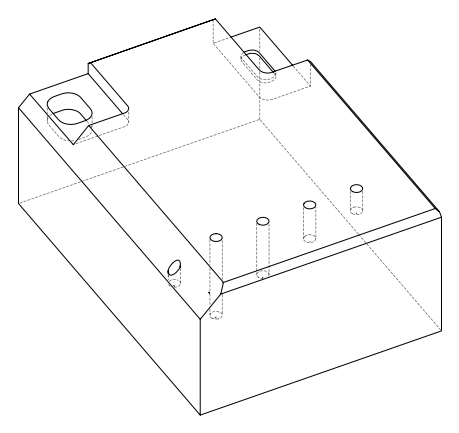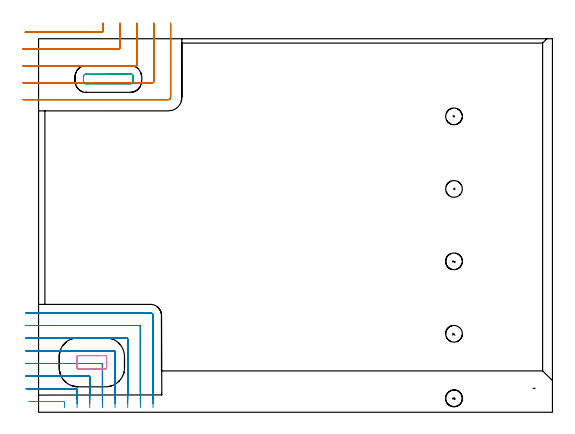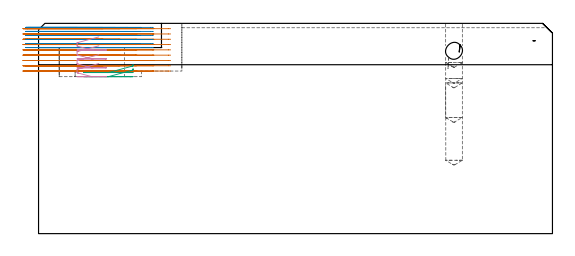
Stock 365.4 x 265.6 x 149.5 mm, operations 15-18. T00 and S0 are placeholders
(PLAN: 18 operations, 5 tool changes, 64 min)
(1 SPOT_DRILL | STEP1POCKET | NXT0321_9005460120000 | 0.03 min | 1430 mm3)
(2 SPOT_DRILL_1 | STEP1POCKET_1 | NXT0321_9005460120000 | 0.03 min | 1 mm3)
(3 SPOT_DRILL_2 | STEP1POCKET_2 | NXT0321_9005460120000 | 0.03 min | 1 mm3)
(4 SPOT_DRILL_3 | STEP1POCKET_3 | NXT0321_9005460120000 | 0.03 min | 2 mm3)
(5 SPOT_DRILL_4 | STEP1POCKET_4 | NXT0321_9005460120000 | 0.03 min | 1 mm3)
(6 DRILL_BLIND_HOLE_INTO_CENTER | STEP1POCKET | UGT0301_514 | 0.13 min | 3064 mm3)
(7 DRILL_BLIND_HOLE_INTO_CENTER_1 | STEP1POCKET_1 | UGT0301_514 | 0.41 min | 10924 mm3)
(8 DRILL_BLIND_HOLE_INTO_CENTER_2 | STEP1POCKET_2 | UGT0301_514 | 0.29 min | 7552 mm3)
(9 DRILL_BLIND_HOLE_INTO_CENTER_3 | STEP1POCKET_3 | UGT0301_514 | 0.19 min | 4826 mm3)
(10 DRILL_BLIND_HOLE_INTO_CENTER_4 | STEP1POCKET_4 | UGT0301_514 | 0.14 min | 3215 mm3)
(11 AREA_MILL | FG_CHAMFER_SURFACE | UGT0205_001 | 4.27 min | 1269 mm3)
(12 AREA_MILL_1 | FG_CHAMFER_SURFACE_1 | UGT0205_001 | 28.14 min | 152665 mm3)
(13 AREA_MILL_2 | FG_CHAMFER_SURFACE_2 | UGT0205_001 | 2.37 min | 1456 mm3)
(14 AREA_MILL_3 | FG_CHAMFER_SURFACE_3 | UGT0205_001 | 5.93 min | 5821 mm3)
(15 MILL_CORNER_NOTCH_RECTANGULAR | CORNER_NOTCH_RECTANGULAR | NXT0201_012 | Follow Part, ap 4, ae 75% | 11.13 min | 176523 mm3)
(16 MILL_CORNER_NOTCH_RECTANGULAR_1 | CORNER_NOTCH_RECTANGULAR_1 | NXT0201_011 | Follow Part, ap 3, ae 75% | 9.27 min | 86843 mm3)
(17 MILL_RECTANGULAR_POCKET | POCKET_RECTANGULAR_STRAIGHT | NXT0201_011 | Follow Part, ap 3, ae 75% | 0.52 min | 3385 mm3)
(18 MILL_RECTANGULAR_POCKET_1 | POCKET_RECTANGULAR_STRAIGHT_1 | UGT0201_109 | Follow Part, ap 6.35, ae 75% | 1.07 min | 30292 mm3)
(TOOL NXT0321_9005460120000 | NC Spot Drill, 142deg, 12mm, Carbide, Uncoated | D12 PA142 FL30 Z2)
(TOOL UGT0301_514 | Carbide Drill 11.9 mm | D11.9 PA118 FL101 Z2)
(TOOL UGT0205_001 | Chamfer Mill 20 x 3 x 45 deg. | D20 FL50 Z2)
(TOOL NXT0201_012 | ENDMILL 16mm [2P460-1600-NA 1630] | D16 FL38 Z6)
(TOOL NXT0201_011 | ENDMILL 12mm [2P460-1200-NA 1630] | D12 FL38 Z6)
(TOOL UGT0201_109 | End Mill 25.4 mm | D25.4 FL25 Z2)
(OP 15 MILL_CORNER_NOTCH_RECTANGULAR)
G17 G21 G94 G90
T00 M6
G54
G17 G0 G90 X-9.474 Y270.3 S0 M3
G43 Z159.5 H1
Z145.733
G94 G1 X-6.474 F250.
X45.105 F500.
G3 X45.9 Y271.095 R0.8
G1 Y273.6
Y276.6 F250.
G0 Z159.5
X-11. Y258.3
Z145.733
G1 X-8.
X57.105 F500.
G3 X57.9 Y259.095 R0.8
G1 Y273.6
Y276.6 F250.
G0 Z159.5
X-11. Y246.3
Z145.733
G1 X-8.
X69.104 F500.
G3 X69.9 Y247.096 R0.8
G1 Y273.6
Y276.6 F250.
G0 Z159.5
X-11. Y234.3
Z145.733
G1 X-8.
X81.104 F500.
G3 X81.9 Y235.096 R0.8
G1 Y273.6
Y276.6 F250.
G0 Z159.5
X-11. Y222.3
Z145.733
G1 X-8.
X92.3 F500.
G3 X93.9 Y223.9 R1.6
G1 Y273.6
Y276.6 F250.
G0 Z159.5
X-9.474 Y270.3
Z141.967
G1 X-6.474
X45.105 F500.
G3 X45.9 Y271.095 R0.8
G1 Y273.6
Y276.6 F250.
G0 Z159.5
X-11. Y258.3
Z141.967
G1 X-8.
X57.105 F500.
G3 X57.9 Y259.095 R0.8
G1 Y273.6
Y276.6 F250.
G0 Z159.5
X-11. Y246.3
Z141.967
G1 X-8.
X69.104 F500.
G3 X69.9 Y247.096 R0.8
G1 Y273.6
Y276.6 F250.
G0 Z159.5
X-11. Y234.3
Z141.967
G1 X-8.
X81.104 F500.
G3 X81.9 Y235.096 R0.8
G1 Y273.6
Y276.6 F250.
G0 Z159.5
X-11. Y222.3
Z141.967
G1 X-8.
X92.3 F500.
G3 X93.9 Y223.9 R1.6
G1 Y273.6
Y276.6 F250.
G0 Z159.5
X-9.474 Y270.3
Z138.2
G1 X-6.474
X45.105 F500.
G3 X45.9 Y271.095 R0.8
G1 Y273.6
Y276.6 F250.
G0 Z159.5
X-11. Y258.3
Z138.2
G1 X-8.
X57.105 F500.
G3 X57.9 Y259.095 R0.8
G1 Y273.6
Y276.6 F250.
G0 Z159.5
X-11. Y246.3
Z138.2
G1 X-8.
X69.104 F500.
G3 X69.9 Y247.096 R0.8
G1 Y273.6
Y276.6 F250.
G0 Z159.5
X-11. Y234.3
Z138.2
G1 X-8.
X81.104 F500.
G3 X81.9 Y235.096 R0.8
G1 Y273.6
Y276.6 F250.
G0 Z159.5
X-11. Y222.3
Z138.2
G1 X-8.
X92.3 F500.
G3 X93.9 Y223.9 R1.6
G1 Y273.6
Y276.6 F250.
G0 Z159.5
X-9.474 Y270.3
Z134.433
G1 X-6.474
X45.105 F500.
G3 X45.9 Y271.095 R0.8
G1 Y273.6
Y276.6 F250.
G0 Z159.5
X-11. Y258.3
Z134.433
G1 X-8.
X57.105 F500.
G3 X57.9 Y259.095 R0.8
G1 Y273.6
Y276.6 F250.
G0 Z159.5
X-11. Y246.3
Z134.433
G1 X-8.
X69.104 F500.
G3 X69.9 Y247.096 R0.8
G1 Y273.6
Y276.6 F250.
G0 Z159.5
X-11. Y234.3
Z134.433
G1 X-8.
X81.104 F500.
G3 X81.9 Y235.096 R0.8
G1 Y273.6
Y276.6 F250.
G0 Z159.5
X-11. Y222.3
Z134.433
G1 X-8.
X92.3 F500.
G3 X93.9 Y223.9 R1.6
G1 Y273.6
Y276.6 F250.
G0 Z159.5
X-9.474 Y270.3
Z130.667
G1 X-6.474
X45.105 F500.
G3 X45.9 Y271.095 R0.8
G1 Y273.6
Y276.6 F250.
G0 Z159.5
X-11. Y258.3
Z130.667
G1 X-8.
X57.105 F500.
G3 X57.9 Y259.095 R0.8
G1 Y273.6
Y276.6 F250.
G0 Z159.5
X-11. Y246.3
Z130.667
G1 X-8.
X69.104 F500.
G3 X69.9 Y247.096 R0.8
G1 Y273.6
Y276.6 F250.
G0 Z159.5
X-11. Y234.3
Z130.667
G1 X-8.
X81.104 F500.
G3 X81.9 Y235.096 R0.8
G1 Y273.6
Y276.6 F250.
G0 Z159.5
X-11. Y222.3
Z130.667
G1 X-8.
X92.3 F500.
G3 X93.9 Y223.9 R1.6
G1 Y273.6
Y276.6 F250.
G0 Z159.5
X-9.474 Y270.3
Z126.9
G1 X-6.474
X45.105 F500.
G3 X45.9 Y271.095 R0.8
G1 Y273.6
Y276.6 F250.
G0 Z159.5
X-11. Y258.3
Z126.9
G1 X-8.
X57.105 F500.
G3 X57.9 Y259.095 R0.8
G1 Y273.6
Y276.6 F250.
G0 Z159.5
X-11. Y246.3
Z126.9
G1 X-8.
X69.104 F500.
G3 X69.9 Y247.096 R0.8
G1 Y273.6
Y276.6 F250.
G0 Z159.5
X-11. Y234.3
Z126.9
G1 X-8.
X81.104 F500.
G3 X81.9 Y235.096 R0.8
G1 Y273.6
Y276.6 F250.
G0 Z159.5
X-11. Y222.3
Z126.9
G1 X-8.
X92.3 F500.
G3 X93.9 Y223.9 R1.6
G1 Y273.6
Y276.6 F250.
G0 Z159.5
X-9.474 Y270.3
Z123.133
G1 X-6.474
X45.105 F500.
G3 X45.9 Y271.095 R0.8
G1 Y273.6
Y276.6 F250.
G0 Z159.5
X-11. Y258.3
Z123.133
G1 X-8.
X57.105 F500.
G3 X57.9 Y259.095 R0.8
G1 Y273.6
Y276.6 F250.
G0 Z159.5
X-11. Y246.3
Z123.133
G1 X-8.
X69.104 F500.
G3 X69.9 Y247.096 R0.8
G1 Y273.6
Y276.6 F250.
G0 Z159.5
X-11. Y234.3
Z123.133
G1 X-8.
X81.104 F500.
G3 X81.9 Y235.096 R0.8
G1 Y273.6
Y276.6 F250.
G0 Z159.5
X-11. Y222.3
Z123.133
G1 X-8.
X92.3 F500.
G3 X93.9 Y223.9 R1.6
G1 Y273.6
Y276.6 F250.
G0 Z159.5
X-9.474 Y270.3
Z119.367
G1 X-6.474
X45.105 F500.
G3 X45.9 Y271.095 R0.8
G1 Y273.6
Y276.6 F250.
G0 Z159.5
X-11. Y258.3
Z119.367
G1 X-8.
X57.105 F500.
G3 X57.9 Y259.095 R0.8
G1 Y273.6
Y276.6 F250.
G0 Z159.5
X-11. Y246.3
Z119.367
G1 X-8.
X69.104 F500.
G3 X69.9 Y247.096 R0.8
G1 Y273.6
Y276.6 F250.
G0 Z159.5
X-11. Y234.3
Z119.367
G1 X-8.
X81.104 F500.
G3 X81.9 Y235.096 R0.8
G1 Y273.6
Y276.6 F250.
G0 Z159.5
X-11. Y222.3
Z119.367
G1 X-8.
X92.3 F500.
G3 X93.9 Y223.9 R1.6
G1 Y273.6
Y276.6 F250.
G0 Z159.5
X-9.474 Y270.3
Z115.6
G1 X-6.474
X45.105 F500.
G3 X45.9 Y271.095 R0.8
G1 Y273.6
Y276.6 F250.
G0 Z159.5
X-11. Y258.3
Z115.6
G1 X-8.
X57.105 F500.
G3 X57.9 Y259.095 R0.8
G1 Y273.6
Y276.6 F250.
G0 Z159.5
X-11. Y246.3
Z115.6
G1 X-8.
X69.104 F500.
G3 X69.9 Y247.096 R0.8
G1 Y273.6
Y276.6 F250.
G0 Z159.5
X-11. Y234.3
Z115.6
G1 X-8.
X81.104 F500.
G3 X81.9 Y235.096 R0.8
G1 Y273.6
Y276.6 F250.
G0 Z159.5
X-11. Y222.3
Z115.6
G1 X-8.
X92.3 F500.
G3 X93.9 Y223.9 R1.6
G1 Y273.6
Y276.6 F250.
G0 Z159.5
M5
M2
(OP 16 MILL_CORNER_NOTCH_RECTANGULAR_1)
G17 G21 G94 G90
T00 M6
G54
G17 G0 G90 X27.455 Y11.7 S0 M3
G43 Z159.5 H1
Z146.633
G94 G1 X27.407 Y14.7 F250.
G2 X27.4 Y15.564 R54. F500.
G1 Y16.105
G3 X26.805 Y16.7 R0.6
G1 X-4.472
X-7.472 F250.
G0 Z159.5
X36.466 Y11.701
Z146.633
G1 X36.408 Y14.7
G2 X36.4 Y15.564 R45. F500.
G1 Y25.104
G3 X35.804 Y25.7 R0.6
G1 X-6.
X-9. F250.
G0 Z159.5
X45.482 Y11.701
Z146.633
G1 X45.41 Y14.7
G2 X45.4 Y15.564 R36. F500.
G1 Y34.104
G3 X44.804 Y34.7 R0.6
G1 X-6.
X-9. F250.
G0 Z159.5
X54.51 Y11.702
Z146.633
G1 X54.414 Y14.7
G2 X54.4 Y15.564 R27. F500.
G1 Y43.104
G3 X53.804 Y43.7 R0.6
G1 X-6.
X-9. F250.
G0 Z159.5
X63.565 Y11.703
Z146.633
G1 X63.421 Y14.7
G2 X63.4 Y15.564 R18. F500.
G1 Y52.104
G3 X62.804 Y52.7 R0.6
G1 X-6.
X-9. F250.
G0 Z159.5
X72.73 Y11.714
Z146.633
G1 X72.442 Y14.7
G2 X72.4 Y15.564 R9. F500.
G1 Y61.103
G3 X71.803 Y61.7 R0.6
G1 X-6.
X-9. F250.
G0 Z159.5
X81.4 Y12.564
Z146.633
G1 Y15.564
Y68.9 F500.
G3 X79.6 Y70.7 R1.8
G1 X-6.
X-9. F250.
G0 Z159.5
X27.406 Y11.7
Z143.767
G1 X27.4 Y14.7
Y14.803 F500.
Y16.105
G3 X26.805 Y16.7 R0.6
G1 X-4.472
X-7.472 F250.
G0 Z159.5
X36.407 Y11.7
Z143.767
G1 X36.4 Y14.7
Y14.803 F500.
Y25.104
G3 X35.804 Y25.7 R0.6
G1 X-6.
X-9. F250.
G0 Z159.5
X45.409 Y11.7
Z143.767
G1 X45.4 Y14.7
Y14.803 F500.
Y34.104
G3 X44.804 Y34.7 R0.6
G1 X-6.
X-9. F250.
G0 Z159.5
X54.412 Y11.7
Z143.767
G1 X54.4 Y14.7
Y14.803 F500.
Y43.104
G3 X53.804 Y43.7 R0.6
G1 X-6.
X-9. F250.
G0 Z159.5
X63.417 Y11.7
Z143.767
G1 X63.4 Y14.7
Y14.803 F500.
Y52.104
G3 X62.804 Y52.7 R0.6
G1 X-6.
X-9. F250.
G0 Z159.5
X72.435 Y11.7
Z143.767
G1 X72.401 Y14.7
X72.4 Y14.803 F500.
Y61.104
G3 X71.804 Y61.7 R0.6
G1 X-6.
X-9. F250.
G0 Z159.5
X81.4 Y11.803
Z143.767
G1 Y14.803
Y68.9 F500.
G3 X79.6 Y70.7 R1.8
G1 X-6.
X-9. F250.
G0 Z159.5
X27.4 Y11.7
Z140.9
G1 Y14.7
Y16.105 F500.
G3 X26.805 Y16.7 R0.6
G1 X-4.472
X-7.472 F250.
G0 Z159.5
X36.4 Y11.7
Z140.9
G1 Y14.7
Y25.104 F500.
G3 X35.804 Y25.7 R0.6
G1 X-6.
X-9. F250.
G0 Z159.5
X45.4 Y11.7
Z140.9
G1 Y14.7
Y34.104 F500.
G3 X44.804 Y34.7 R0.6
G1 X-6.
X-9. F250.
G0 Z159.5
X54.4 Y11.7
Z140.9
G1 Y14.7
Y43.104 F500.
G3 X53.804 Y43.7 R0.6
G1 X-6.
X-9. F250.
G0 Z159.5
X63.4 Y11.7
Z140.9
G1 Y14.7
Y52.104 F500.
G3 X62.804 Y52.7 R0.6
G1 X-6.
X-9. F250.
G0 Z159.5
X72.4 Y11.7
Z140.9
G1 Y14.7
Y61.103 F500.
G3 X71.803 Y61.7 R0.6
G1 X-6.
X-9. F250.
G0 Z159.5
X81.4 Y11.7
Z140.9
G1 Y14.7
Y68.9 F500.
G3 X79.6 Y70.7 R1.8
G1 X-6.
X-9. F250.
G0 Z159.5
X27.4 Y8.933
Z138.033
G1 Y11.933
Y16.105 F500.
G3 X26.805 Y16.7 R0.6
G1 X-5.872
X-8.872 F250.
G0 Z159.5
X36.4 Y8.933
Z138.033
G1 Y11.933
Y25.104 F500.
G3 X35.804 Y25.7 R0.6
G1 X-6.
X-9. F250.
G0 Z159.5
X45.4 Y8.933
Z138.033
G1 Y11.933
Y34.104 F500.
G3 X44.804 Y34.7 R0.6
G1 X-6.
X-9. F250.
G0 Z159.5
X54.4 Y8.933
Z138.033
G1 Y11.933
Y43.104 F500.
G3 X53.804 Y43.7 R0.6
G1 X-6.
X-9. F250.
G0 Z159.5
X63.4 Y8.933
Z138.033
G1 Y11.933
Y52.104 F500.
G3 X62.804 Y52.7 R0.6
G1 X-6.
X-9. F250.
G0 Z159.5
X72.4 Y8.933
Z138.033
G1 Y11.933
Y61.103 F500.
G3 X71.803 Y61.7 R0.6
G1 X-6.
X-9. F250.
G0 Z159.5
X81.4 Y8.933
Z138.033
G1 Y11.933
Y68.9 F500.
G3 X79.6 Y70.7 R1.8
G1 X-6.
X-9. F250.
G0 Z159.5
X27.4 Y6.067
Z135.167
G1 Y9.067
Y16.105 F500.
G3 X26.805 Y16.7 R0.6
G1 X-6.
X-9. F250.
G0 Z159.5
X36.4 Y6.067
Z135.167
G1 Y9.067
Y25.104 F500.
G3 X35.804 Y25.7 R0.6
G1 X-6.
X-9. F250.
G0 Z159.5
X45.4 Y6.067
Z135.167
G1 Y9.067
Y34.104 F500.
G3 X44.804 Y34.7 R0.6
G1 X-6.
X-9. F250.
G0 Z159.5
X54.4 Y6.067
Z135.167
G1 Y9.067
Y43.104 F500.
G3 X53.804 Y43.7 R0.6
G1 X-6.
X-9. F250.
G0 Z159.5
X63.4 Y6.067
Z135.167
G1 Y9.067
Y52.104 F500.
G3 X62.804 Y52.7 R0.6
G1 X-6.
X-9. F250.
G0 Z159.5
X72.4 Y6.067
Z135.167
G1 Y9.067
Y61.104 F500.
G3 X71.804 Y61.7 R0.6
G1 X-6.
X-9. F250.
G0 Z159.5
X81.4 Y6.067
Z135.167
G1 Y9.067
Y68.9 F500.
G3 X79.6 Y70.7 R1.8
G1 X-6.
X-9. F250.
G0 Z159.5
X18.4 Y3.201
Z132.3
G1 Y6.201
Y7.105 F500.
G3 X17.805 Y7.7 R0.6
G1 X-3.959
X-6.959 F250.
G0 Z159.5
X27.4 Y3.201
Z132.3
G1 Y6.201
Y16.105 F500.
G3 X26.805 Y16.7 R0.6
G1 X-6.
X-9. F250.
G0 Z159.5
X36.4 Y3.201
Z132.3
G1 Y6.201
Y25.104 F500.
G3 X35.804 Y25.7 R0.6
G1 X-6.
X-9. F250.
G0 Z159.5
X45.4 Y3.201
Z132.3
G1 Y6.201
Y34.104 F500.
G3 X44.804 Y34.7 R0.6
G1 X-6.
X-9. F250.
G0 Z159.5
X54.4 Y3.201
Z132.3
G1 Y6.201
Y43.104 F500.
G3 X53.804 Y43.7 R0.6
G1 X-6.
X-9. F250.
G0 Z159.5
X63.4 Y3.201
Z132.3
G1 Y6.201
Y52.104 F500.
G3 X62.804 Y52.7 R0.6
G1 X-6.
X-9. F250.
G0 Z159.5
X72.4 Y3.201
Z132.3
G1 Y6.201
Y61.104 F500.
G3 X71.804 Y61.7 R0.6
G1 X-6.
X-9. F250.
G0 Z159.5
X81.4 Y3.201
Z132.3
G1 Y6.201
Y68.9 F500.
G3 X79.6 Y70.7 R1.8
G1 X-6.
X-9. F250.
G0 Z159.5
M5
M2
(OP 17 MILL_RECTANGULAR_POCKET)
G17 G21 G94 G90
T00 M6
G54
G17 G0 G90 X67.2 Y235.254 S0 M3
G43 Z159.5 H1
Z120.431
G94 G1 Y238.834 Z119.471 F250.
X67.136 Y239.195 Z119.373
X67. Y239.535 Z119.275
X66.799 Y239.84 Z119.177
X66.54 Y240.099 Z119.079
X66.235 Y240.3 Z118.981
X65.895 Y240.436 Z118.883
X65.534 Y240.5 Z118.785
X65.4 Z118.749
X49.6 Z114.515
X33.8 F500.
G3 X32. Y238.7 R1.8
G1 Y235.3
G3 X33.8 Y233.5 R1.8
G1 X65.4
G3 X67.2 Y235.3 R1.8
G1 Y238.7
G3 X65.4 Y240.5 R1.8
G1 X49.6
X48.6
G0 X67.2 Y235.254 Z117.515
G1 Y238.834 Z116.556 F250.
X67.136 Y239.195 Z116.458
X67. Y239.535 Z116.36
X66.799 Y239.84 Z116.262
X66.54 Y240.099 Z116.164
X66.235 Y240.3 Z116.066
X65.895 Y240.436 Z115.968
X65.534 Y240.5 Z115.87
X65.4 Z115.834
X49.6 Z111.6
X33.8 F500.
G3 X32. Y238.7 R1.8
G1 Y235.3
G3 X33.8 Y233.5 R1.8
G1 X65.4
G3 X67.2 Y235.3 R1.8
G1 Y238.7
G3 X65.4 Y240.5 R1.8
G1 X49.6
X48.6
G0 Z159.5
M5
M2
(OP 18 MILL_RECTANGULAR_POCKET_1)
G17 G21 G94 G90
T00 M6
G54
G17 G0 G90 X42.849 Y40.3 S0 M3
G43 Z159.5 H0
Z139.867
G94 G1 X28.11 Z135.918 F250.
X27.901 Y40.247 Z135.86
X27.712 Y40.141 Z135.802
X27.559 Y39.988 Z135.744
X27.453 Y39.799 Z135.686
X27.4 Y39.59 Z135.628
Y31.51 Z133.463
X27.453 Y31.301 Z133.405
X27.559 Y31.112 Z133.347
X27.712 Y30.959 Z133.289
X27.901 Y30.853 Z133.231
X28.11 Y30.8 Z133.173
X28.2 Z133.149
X37.9 Z130.55
X47.6 F500.
G3 X48.4 Y31.6 R0.8
G1 Y39.5
G3 X47.6 Y40.3 R0.8
G1 X28.2
G3 X27.4 Y39.5 R0.8
G1 Y31.6
G3 X28.2 Y30.8 R0.8
G1 X37.9
X38.9
G0 X42.849 Y40.3 Z133.55
G1 X28.11 Z129.601 F250.
X27.901 Y40.247 Z129.543
X27.712 Y40.141 Z129.485
X27.559 Y39.988 Z129.427
X27.453 Y39.799 Z129.369
X27.4 Y39.59 Z129.311
Y31.51 Z127.146
X27.453 Y31.301 Z127.088
X27.559 Y31.112 Z127.03
X27.712 Y30.959 Z126.972
X27.901 Y30.853 Z126.914
X28.11 Y30.8 Z126.856
X28.2 Z126.832
X37.9 Z124.233
X47.6 F500.
G3 X48.4 Y31.6 R0.8
G1 Y39.5
G3 X47.6 Y40.3 R0.8
G1 X28.2
G3 X27.4 Y39.5 R0.8
G1 Y31.6
G3 X28.2 Y30.8 R0.8
G1 X37.9
X38.9
G0 X42.849 Y40.3 Z127.233
G1 X28.11 Z123.284 F250.
X27.901 Y40.247 Z123.226
X27.712 Y40.141 Z123.168
X27.559 Y39.988 Z123.11
X27.453 Y39.799 Z123.052
X27.4 Y39.59 Z122.994
Y31.51 Z120.83
X27.453 Y31.301 Z120.772
X27.559 Y31.112 Z120.714
X27.712 Y30.959 Z120.656
X27.901 Y30.853 Z120.598
X28.11 Y30.8 Z120.54
X28.2 Z120.516
X37.9 Z117.917
X47.6 F500.
G3 X48.4 Y31.6 R0.8
G1 Y39.5
G3 X47.6 Y40.3 R0.8
G1 X28.2
G3 X27.4 Y39.5 R0.8
G1 Y31.6
G3 X28.2 Y30.8 R0.8
G1 X37.9
X38.9
G0 X42.849 Y40.3 Z120.917
G1 X28.11 Z116.968 F250.
X27.901 Y40.247 Z116.91
X27.712 Y40.141 Z116.852
X27.559 Y39.988 Z116.794
X27.453 Y39.799 Z116.736
X27.4 Y39.59 Z116.678
Y31.51 Z114.513
X27.453 Y31.301 Z114.455
X27.559 Y31.112 Z114.397
X27.712 Y30.959 Z114.339
X27.901 Y30.853 Z114.281
X28.11 Y30.8 Z114.223
X28.2 Z114.199
X37.9 Z111.6
X47.6 F500.
G3 X48.4 Y31.6 R0.8
G1 Y39.5
G3 X47.6 Y40.3 R0.8
G1 X28.2
G3 X27.4 Y39.5 R0.8
G1 Y31.6
G3 X28.2 Y30.8 R0.8
G1 X37.9
X38.9
G0 Z159.5
M5
M2
